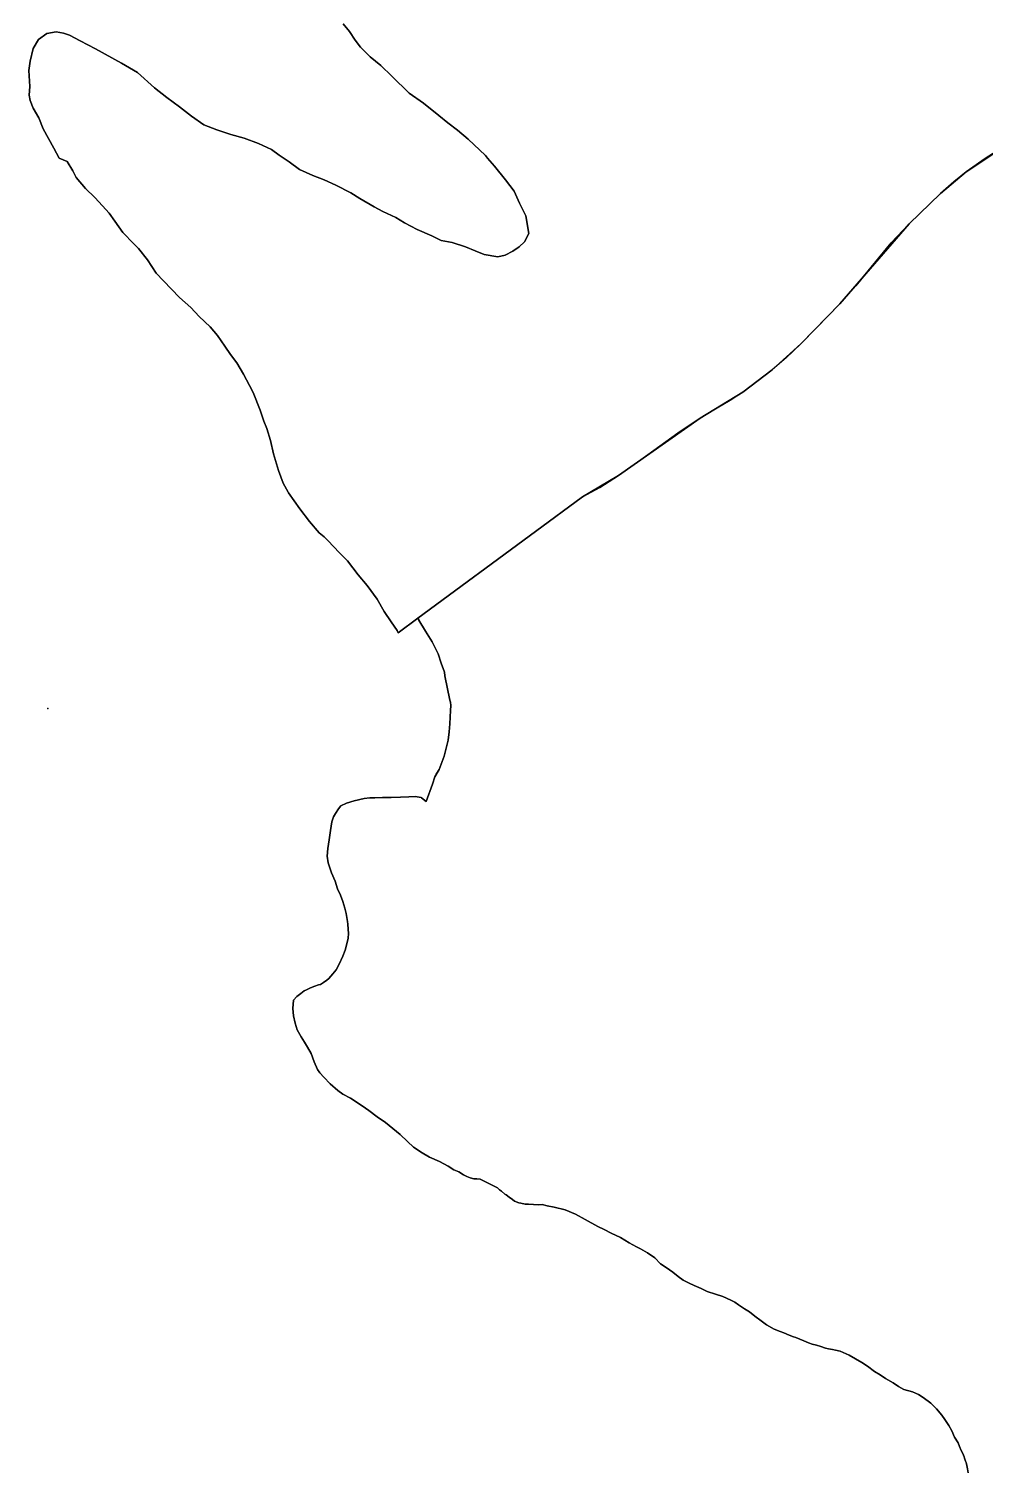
# Model space of a CAD drawing. Header units: inches. Extents: x 11258954 to 11313122, y 3645444 to 3695200.
# Drawn here: x 11281566 to 11284844, y 3673380 to 3678319 of the extents above; entities that cross this region are included whole.
import ezdxf

# ---------------------------------------------------------------- set-up
doc = ezdxf.new("R2010")
doc.units = ezdxf.units.IN
doc.header["$MEASUREMENT"] = 0
for name, color, linetype in [('PollingPlace', 42, 'Continuous'), ('VotingPrecinct', 233, 'Continuous'), ('Ward', 133, 'Continuous')]:
    doc.layers.add(name, color=color, linetype=linetype)

msp = doc.modelspace()

# ---------------------------------------------------------------- linework, layer by layer
at = {"layer": 'PollingPlace'}
msp.add_point((11281630.977, 3675989.7015), dxfattribs=at)
at = {"layer": 'VotingPrecinct'}
for points in [[(11284931.217, 3677929.92, 0), (11284843.1544, 3677874.0689, 0), (11284778.811, 3677828.68, 0), (11284735.6748, 3677794.3222, 0), (11284690.4636, 3677754.898, 0), (11284582.635, 3677650.826, 0), (11284521.9029, 3677585.0828, 0), (11284399.966, 3677438.5778, 0), (11284344.856, 3677376.781, 0), (11284265.821, 3677293.6438, 0), (11284211.9047, 3677239.2692, 0), (11284161.1726, 3677191.5164, 0), (11284113.222, 3677150.288, 0), (11284060.9417, 3677109.0155, 0), (11284012.555, 3677073.8115, 0), (11283969, 3677045.6554, 0), (11283867.079, 3676985.046, 0), (11283789.932, 3676933.5734, 0), (11283645.8644, 3676829.1074, 0), (11283586.2567, 3676787.6905, 0), (11283522.6586, 3676747.5097, 0), (11283463.4415, 3676715.123, 0), (11283302.873, 3676596.6495, 0), (11282899.506, 3676299.0305, 0), (11282831.894, 3676249.1435, 0), (11282828.6065, 3676257.268, 0), (11282808.092, 3676286.982, 0), (11282783.1195, 3676322.4195, 0), (11282759.424, 3676364.228, 0), (11282725.348, 3676411.4055, 0), (11282694.5625, 3676448.3535, 0), (11282657.4615, 3676495.5205, 0), (11282634.2085, 3676519.937, 0), (11282630.8375, 3676523.4765, 0), (11282591.0405, 3676565.069, 0), (11282578.148, 3676578.543, 0), (11282560.8345, 3676591.372, 0), (11282527.429, 3676630.4865, 0), (11282494.7775, 3676674.0995, 0), (11282456.294, 3676728.2615, 0), (11282454.1255, 3676731.3135, 0), (11282437.7325, 3676762.0455, 0), (11282421.967, 3676805.155, 0), (11282404.533, 3676862.9675, 0), (11282393.6555, 3676908.6275, 0), (11282381.172, 3676949.357, 0), (11282371.305, 3676973.8425, 0), (11282358.6175, 3677011.819, 0), (11282334.179, 3677072.5145, 0), (11282321.7545, 3677096.472, 0), (11282301.0835, 3677135.742, 0), (11282278.705, 3677173.9995, 0), (11282257.405, 3677203.365, 0), (11282236.9675, 3677231.492, 0), (11282211.998, 3677267.791, 0), (11282187.546, 3677297.2745, 0), (11282150.0055, 3677333.0935, 0), (11282120.5755, 3677363.4195, 0), (11282082.4875, 3677398.5555, 0), (11282054.5325, 3677427.024, 0), (11282027.148, 3677454.672, 0), (11282001.9775, 3677481.0585, 0), (11281972.181, 3677526.6065, 0), (11281941.788, 3677566.2475, 0), (11281925.899, 3677581.968, 0), (11281888.2705, 3677620.7825, 0), (11281860.0615, 3677659.3785, 0), (11281841.53, 3677686.619, 0), (11281818.761, 3677711.841, 0), (11281791.9845, 3677740.313, 0), (11281760.4215, 3677771.967, 0), (11281728.19, 3677808.77, 0), (11281716.876, 3677831.9675, 0), (11281696.766, 3677864.076, 0), (11281670.2475, 3677875.5205, 0), (11281651.013, 3677910.1635, 0), (11281633.2645, 3677942.8055, 0), (11281615.308, 3677975.992, 0), (11281599.5995, 3678013.297, 0), (11281580.817, 3678047.0245, 0), (11281569.934, 3678073.046, 0), (11281567.228, 3678091.86, 0), (11281568.6525, 3678120.6505, 0), (11281565.6925, 3678175.4755, 0), (11281570.0405, 3678207.4225, 0), (11281580.212, 3678250.839, 0), (11281599.1535, 3678282.5555, 0), (11281627.2345, 3678302.2805, 0), (11281659.4575, 3678307.962, 0), (11281684.2735, 3678303.91, 0), (11281705.2255, 3678296.981, 0), (11281742.165, 3678277.9585, 0), (11281793.8345, 3678249.69, 0), (11281882.8935, 3678201.147, 0), (11281937.838, 3678168.933, 0), (11281996.1205, 3678116.0055, 0), (11282038.9115, 3678082.8675, 0), (11282082.32, 3678051.261, 0), (11282123.369, 3678019.3285, 0), (11282165.6855, 3677989.9085, 0), (11282209.9935, 3677973.0105, 0), (11282258.567, 3677957.017, 0), (11282303.967, 3677944.456, 0), (11282352.665, 3677926.0545, 0), (11282396.9205, 3677904.9785, 0), (11282423.9935, 3677885.9615, 0), (11282457.8095, 3677862.5195, 0), (11282493.997, 3677837.025, 0), (11282538.7975, 3677816.4205, 0), (11282577.4375, 3677801.5725, 0), (11282618.483, 3677783.422, 0), (11282669.0375, 3677756.159, 0), (11282700.3545, 3677737.172, 0), (11282749.472, 3677709.0925, 0), (11282779.506, 3677692.767, 0), (11282823.0675, 3677672.233, 0), (11282853.7795, 3677653.778, 0), (11282896.6205, 3677631.385, 0), (11282947.02, 3677609.265, 0), (11282979.1035, 3677593.7505, 0), (11283016.3705, 3677586.647, 0), (11283062.097, 3677571.601, 0), (11283095.1345, 3677558.4105, 0), (11283126.1285, 3677545.6135, 0), (11283172.6605, 3677537.57, 0), (11283198.7925, 3677543.608, 0), (11283224.8055, 3677557.0455, 0), (11283245.8195, 3677571.1965, 0), (11283265.0755, 3677589.31, 0), (11283279.5335, 3677617.384, 0), (11283269.3065, 3677678.3, 0), (11283246.9265, 3677720.9325, 0), (11283229.24, 3677762.2245, 0), (11283199.668, 3677801.1, 0), (11283161.8465, 3677847.8935, 0), (11283138.1385, 3677875.8515, 0), (11283130.7575, 3677884.5555, 0), (11283071.743, 3677940.9585, 0), (11283034.6965, 3677971.5015, 0), (11283001.8075, 3677996.9325, 0), (11282971.019, 3678021.634, 0), (11282918.4895, 3678063.9075, 0), (11282869.187, 3678098.279, 0), (11282810.4815, 3678156.025, 0), (11282772.64, 3678192.684, 0), (11282735.802, 3678223.2175, 0), (11282703.0645, 3678255.8375, 0), (11282683.741, 3678280.209, 0), (11282664.313, 3678309.3265, 0), (11282643.052, 3678335.2295, 0)], [(11282643.052, 3678335.2295, 0), (11282664.313, 3678309.3265, 0), (11282683.741, 3678280.209, 0), (11282703.0645, 3678255.8375, 0), (11282735.802, 3678223.2175, 0), (11282772.64, 3678192.684, 0), (11282810.4815, 3678156.025, 0), (11282869.187, 3678098.279, 0), (11282918.4895, 3678063.9075, 0), (11282971.019, 3678021.634, 0), (11283001.8075, 3677996.9325, 0), (11283034.6965, 3677971.5015, 0), (11283071.743, 3677940.9585, 0), (11283130.7575, 3677884.5555, 0), (11283138.1385, 3677875.8515, 0), (11283161.8465, 3677847.8935, 0), (11283199.668, 3677801.1, 0), (11283229.24, 3677762.2245, 0), (11283246.9265, 3677720.9325, 0), (11283269.3065, 3677678.3, 0), (11283279.5335, 3677617.384, 0), (11283265.0755, 3677589.31, 0), (11283245.8195, 3677571.1965, 0), (11283224.8055, 3677557.0455, 0), (11283198.7925, 3677543.608, 0), (11283172.6605, 3677537.57, 0), (11283126.1285, 3677545.6135, 0), (11283095.1345, 3677558.4105, 0), (11283062.097, 3677571.601, 0), (11283016.3705, 3677586.647, 0), (11282979.1035, 3677593.7505, 0), (11282947.02, 3677609.265, 0), (11282896.6205, 3677631.385, 0), (11282853.7795, 3677653.778, 0), (11282823.0675, 3677672.233, 0), (11282779.506, 3677692.767, 0), (11282749.472, 3677709.0925, 0), (11282700.3545, 3677737.172, 0), (11282669.0375, 3677756.159, 0), (11282618.483, 3677783.422, 0), (11282577.4375, 3677801.5725, 0), (11282538.7975, 3677816.4205, 0), (11282493.997, 3677837.025, 0), (11282457.8095, 3677862.5195, 0), (11282423.9935, 3677885.9615, 0), (11282396.9205, 3677904.9785, 0), (11282352.665, 3677926.0545, 0), (11282303.967, 3677944.456, 0), (11282258.567, 3677957.017, 0), (11282209.9935, 3677973.0105, 0), (11282165.6855, 3677989.9085, 0), (11282123.369, 3678019.3285, 0), (11282082.32, 3678051.261, 0), (11282038.9115, 3678082.8675, 0), (11281996.1205, 3678116.0055, 0), (11281937.838, 3678168.933, 0), (11281882.8935, 3678201.147, 0), (11281793.8345, 3678249.69, 0), (11281742.165, 3678277.9585, 0), (11281705.2255, 3678296.981, 0), (11281684.2735, 3678303.91, 0), (11281659.4575, 3678307.962, 0), (11281627.2345, 3678302.2805, 0), (11281599.1535, 3678282.5555, 0), (11281580.212, 3678250.839, 0), (11281570.0405, 3678207.4225, 0), (11281565.6925, 3678175.4755, 0), (11281568.6525, 3678120.6505, 0), (11281567.228, 3678091.86, 0), (11281569.934, 3678073.046, 0), (11281580.817, 3678047.0245, 0), (11281599.5995, 3678013.297, 0), (11281615.308, 3677975.992, 0), (11281633.2645, 3677942.8055, 0), (11281651.013, 3677910.1635, 0), (11281670.2475, 3677875.5205, 0), (11281696.766, 3677864.076, 0), (11281716.876, 3677831.9675, 0), (11281728.19, 3677808.77, 0), (11281760.4215, 3677771.967, 0), (11281791.9845, 3677740.313, 0), (11281818.761, 3677711.841, 0), (11281841.53, 3677686.619, 0), (11281860.0615, 3677659.3785, 0), (11281888.2705, 3677620.7825, 0), (11281925.899, 3677581.968, 0), (11281941.788, 3677566.2475, 0), (11281972.181, 3677526.6065, 0), (11282001.9775, 3677481.0585, 0), (11282027.148, 3677454.672, 0), (11282054.5325, 3677427.024, 0), (11282082.4875, 3677398.5555, 0), (11282120.5755, 3677363.4195, 0), (11282150.0055, 3677333.0935, 0), (11282187.546, 3677297.2745, 0), (11282211.998, 3677267.791, 0), (11282236.9675, 3677231.492, 0), (11282257.405, 3677203.365, 0), (11282278.705, 3677173.9995, 0), (11282301.0835, 3677135.742, 0), (11282321.7545, 3677096.472, 0), (11282334.179, 3677072.5145, 0), (11282358.6175, 3677011.819, 0), (11282371.305, 3676973.8425, 0), (11282381.172, 3676949.357, 0), (11282393.6555, 3676908.6275, 0), (11282404.533, 3676862.9675, 0), (11282421.967, 3676805.155, 0), (11282437.7325, 3676762.0455, 0), (11282454.1255, 3676731.3135, 0), (11282456.294, 3676728.2615, 0), (11282494.7775, 3676674.0995, 0), (11282527.429, 3676630.4865, 0), (11282560.8345, 3676591.372, 0), (11282578.148, 3676578.543, 0), (11282591.0405, 3676565.069, 0), (11282630.8375, 3676523.4765, 0), (11282634.2085, 3676519.937, 0), (11282657.4615, 3676495.5205, 0), (11282694.5625, 3676448.3535, 0), (11282725.348, 3676411.4055, 0), (11282759.424, 3676364.228, 0), (11282783.1195, 3676322.4195, 0), (11282808.092, 3676286.982, 0), (11282828.6065, 3676257.268, 0), (11282831.894, 3676249.1435, 0), (11282899.506, 3676299.0305, 0), (11282902, 3676294.251, 0), (11282902.9995, 3676292.2495, 0), (11282925.499, 3676255.2495, 0), (11282947.999, 3676218.2495, 0), (11282969, 3676176.7505, 0), (11282979.5005, 3676145.4995, 0), (11282989.999, 3676114.25, 0), (11282991.9995, 3676101.4995, 0), (11283009.2585, 3676018.303, 0), (11283009.261, 3676018.2895, 0), (11283010.53, 3676011.032, 0), (11283011.967, 3676000.001, 0), (11283011.999, 3675999.751, 0), (11283010.9995, 3675982.75, 0), (11283010, 3675960.125, 0), (11283009.0005, 3675937.5005, 0), (11283006, 3675909.6255, 0), (11283002.9995, 3675881.75, 0), (11282996, 3675854.2505, 0), (11282989, 3675826.7505, 0), (11282972, 3675780.999, 0), (11282957, 3675755.7495, 0), (11282948.9995, 3675730.4995, 0), (11282927.524, 3675671.6005, 0), (11282911.574, 3675683.688, 0), (11282910.1645, 3675684.756, 0), (11282890.325, 3675688.225, 0), (11282867.975, 3675687.4, 0), (11282839.9, 3675685.925, 0), (11282808.075, 3675684.95, 0), (11282778.15, 3675684.575, 0), (11282751.4025, 3675684.3725, 0), (11282734.075, 3675683.55, 0), (11282714.6755, 3675681.2455, 0), (11282680.685, 3675673.981, 0), (11282653.975, 3675665.6, 0), (11282635.35, 3675656.575, 0), (11282627.114, 3675645.757, 0), (11282616.65, 3675630.05, 0), (11282609.75, 3675618.325, 0), (11282604.1, 3675601.075, 0), (11282599.1685, 3675571.7365, 0), (11282594.75, 3675539.875, 0), (11282590.625, 3675509.75, 0), (11282588.325, 3675483.675, 0), (11282591.625, 3675461.225, 0), (11282603.425, 3675426.7, 0), (11282615.375, 3675397.95, 0), (11282623.945, 3675372.1035, 0), (11282633.4, 3675350.175, 0), (11282641.9, 3675328.225, 0), (11282648.83, 3675306.064, 0), (11282652.975, 3675287.225, 0), (11282657.75, 3675259.9, 0), (11282658.7095, 3675250.552, 0), (11282660.45, 3675233.6, 0), (11282661.15, 3675218.8, 0), (11282660.475, 3675202.425, 0), (11282656.1, 3675184.075, 0), (11282650.1, 3675161.475, 0), (11282642.35, 3675141.7, 0), (11282629.325, 3675113.35, 0), (11282618.8535, 3675094.883, 0), (11282607.125, 3675080.8, 0), (11282593.65, 3675064.725, 0), (11282586.75, 3675058.525, 0), (11282575.725, 3675051.45, 0), (11282565.444, 3675043.7415, 0), (11282559.075, 3675043.075, 0), (11282546.4, 3675038.775, 0), (11282531.5905, 3675032.604, 0), (11282517.075, 3675026.075, 0), (11282509.4, 3675022, 0), (11282497.75, 3675013.7, 0), (11282483.9, 3675002.775, 0), (11282472.55, 3674990.575, 0), (11282470.025, 3674961.7, 0), (11282472.6, 3674937.375, 0), (11282479.125, 3674911.95, 0), (11282485.267, 3674889.18, 0), (11282499.586, 3674865.026, 0), (11282510.15, 3674847.05, 0), (11282520.625, 3674829.9, 0), (11282532.9, 3674807.575, 0), (11282544.2, 3674779.725, 0), (11282554.825, 3674753.25, 0), (11282563.3925, 3674742.129, 0), (11282576.925, 3674727.025, 0), (11282599.0065, 3674703.75, 0), (11282624.325, 3674680.925, 0), (11282641.8, 3674668.4, 0), (11282668.025, 3674654.225, 0), (11282708.6, 3674628.875, 0), (11282730.575, 3674612.325, 0), (11282759.925, 3674590.95, 0), (11282788.025, 3674571.375, 0), (11282813.8715, 3674551.0415, 0), (11282838.075, 3674529.925, 0), (11282863.585, 3674506.6225, 0), (11282884.475, 3674487.225, 0), (11282913.75, 3674467.575, 0), (11282939.35, 3674452.175, 0), (11282972.8, 3674437.575, 0), (11283002.425, 3674422.025, 0), (11283022.68, 3674409.288, 0), (11283039.325, 3674402.85, 0), (11283055.725, 3674392.375, 0), (11283067.375, 3674386.55, 0), (11283078.45, 3674381.675, 0), (11283091.125, 3674378.875, 0), (11283101.6, 3674377.85, 0), (11283113.225, 3674376.88, 0), (11283171.55, 3674347.14, 0), (11283179.225, 3674340.25, 0), (11283185.432, 3674335.883, 0), (11283197.325, 3674326.25, 0), (11283201.95, 3674323.025, 0), (11283212.1, 3674315.75, 0), (11283224, 3674307.875, 0), (11283230.1135, 3674301.353, 0), (11283245.45, 3674296.55, 0), (11283251.75, 3674294.45, 0), (11283266.85, 3674291.875, 0), (11283278.675, 3674291.275, 0), (11283295.1, 3674290.7, 0), (11283313.472, 3674289.6475, 0), (11283325.407, 3674290.128, 0), (11283342.5995, 3674285.4555, 0), (11283366.25, 3674281.475, 0), (11283404.25, 3674271.7, 0), (11283439.75, 3674257.25, 0), (11283472.125, 3674238.5, 0), (11283515.6375, 3674214.618, 0), (11283538, 3674204.425, 0), (11283561.825, 3674192.075, 0), (11283593.125, 3674177.075, 0), (11283623.45, 3674159.175, 0), (11283648.475, 3674144.85, 0), (11283662.775, 3674138.075, 0), (11283686.275, 3674125.2, 0), (11283711.75, 3674107.375, 0), (11283731, 3674087.425, 0), (11283749.9, 3674074.2, 0), (11283772.919, 3674058.409, 0), (11283791.055, 3674043.9705, 0), (11283808.75, 3674031.275, 0), (11283828.7, 3674020.525, 0), (11283846.675, 3674012.95, 0), (11283869.958, 3674002.644, 0), (11283890.35, 3673992.55, 0), (11283919.8, 3673982.95, 0), (11283943.904, 3673974.706, 0), (11283957.525, 3673968.95, 0), (11283973.55, 3673961.375, 0), (11283985.45, 3673955.25, 0), (11283998.15, 3673946.6, 0), (11284007.975, 3673939.65, 0), (11284018.935, 3673933.498, 0), (11284035.575, 3673922.3, 0), (11284054.475, 3673907.725, 0), (11284075.475, 3673892.2, 0), (11284094.55, 3673878.075, 0), (11284120.4765, 3673862.7735, 0), (11284140.453, 3673854.784, 0), (11284153.425, 3673850.675, 0), (11284172.2, 3673842.45, 0), (11284186.75, 3673837.475, 0), (11284194.85, 3673834.4, 0), (11284208.425, 3673829.5, 0), (11284221.85, 3673822.875, 0), (11284237.8, 3673817, 0), (11284250.531, 3673812.3805, 0), (11284265.075, 3673808.4035, 0), (11284280.075, 3673803.55, 0), (11284295.85, 3673798.725, 0), (11284306.925, 3673796.075, 0), (11284320.15, 3673793.175, 0), (11284330.975, 3673791.225, 0), (11284346.925, 3673787.55, 0), (11284377.025, 3673773.875, 0), (11284399.5, 3673761.95, 0), (11284421.275, 3673748.675, 0), (11284440.625, 3673736.7, 0), (11284464.1, 3673718.1, 0), (11284483.225, 3673706.375, 0), (11284501.95, 3673693.85, 0), (11284528.4, 3673679.1, 0), (11284546.8, 3673666.4, 0), (11284564.6, 3673656.025, 0), (11284594.825, 3673648.45, 0), (11284615.325, 3673639.575, 0), (11284630.825, 3673628.725, 0), (11284657.025, 3673609.35, 0), (11284676.925, 3673590.625, 0), (11284694.6, 3673568.275, 0), (11284705.05, 3673554.275, 0), (11284718.75, 3673533.325, 0), (11284729.825, 3673514.75, 0), (11284738.825, 3673493.175, 0), (11284750.575, 3673473.325, 0), (11284755.7, 3673461.575, 0), (11284761.175, 3673447.5, 0), (11284766.825, 3673437.125, 0), (11284771.125, 3673426.375, 0), (11284773, 3673421.225, 0), (11284776.25, 3673411.3, 0), (11284778.875, 3673406.1, 0), (11284780.725, 3673396.35, 0), (11284782.7, 3673384.625, 0), (11284784.9, 3673371.1, 0)], [(11284784.9, 3673371.1, 0), (11284782.7, 3673384.625, 0), (11284780.725, 3673396.35, 0), (11284778.875, 3673406.1, 0), (11284776.25, 3673411.3, 0), (11284773, 3673421.225, 0), (11284771.125, 3673426.375, 0), (11284766.825, 3673437.125, 0), (11284761.175, 3673447.5, 0), (11284755.7, 3673461.575, 0), (11284750.575, 3673473.325, 0), (11284738.825, 3673493.175, 0), (11284729.825, 3673514.75, 0), (11284718.75, 3673533.325, 0), (11284705.05, 3673554.275, 0), (11284694.6, 3673568.275, 0), (11284676.925, 3673590.625, 0), (11284657.025, 3673609.35, 0), (11284630.825, 3673628.725, 0), (11284615.325, 3673639.575, 0), (11284594.825, 3673648.45, 0), (11284564.6, 3673656.025, 0), (11284546.8, 3673666.4, 0), (11284528.4, 3673679.1, 0), (11284501.95, 3673693.85, 0), (11284483.225, 3673706.375, 0), (11284464.1, 3673718.1, 0), (11284440.625, 3673736.7, 0), (11284421.275, 3673748.675, 0), (11284399.5, 3673761.95, 0), (11284377.025, 3673773.875, 0), (11284346.925, 3673787.55, 0), (11284330.975, 3673791.225, 0), (11284320.15, 3673793.175, 0), (11284306.925, 3673796.075, 0), (11284295.85, 3673798.725, 0), (11284280.075, 3673803.55, 0), (11284265.075, 3673808.4035, 0), (11284250.531, 3673812.3805, 0), (11284237.8, 3673817, 0), (11284221.85, 3673822.875, 0), (11284208.425, 3673829.5, 0), (11284194.85, 3673834.4, 0), (11284186.75, 3673837.475, 0), (11284172.2, 3673842.45, 0), (11284153.425, 3673850.675, 0), (11284140.453, 3673854.784, 0), (11284120.4765, 3673862.7735, 0), (11284094.55, 3673878.075, 0), (11284075.475, 3673892.2, 0), (11284054.475, 3673907.725, 0), (11284035.575, 3673922.3, 0), (11284018.935, 3673933.498, 0), (11284007.975, 3673939.65, 0), (11283998.15, 3673946.6, 0), (11283985.45, 3673955.25, 0), (11283973.55, 3673961.375, 0), (11283957.525, 3673968.95, 0), (11283943.904, 3673974.706, 0), (11283919.8, 3673982.95, 0), (11283890.35, 3673992.55, 0), (11283869.958, 3674002.644, 0), (11283846.675, 3674012.95, 0), (11283828.7, 3674020.525, 0), (11283808.75, 3674031.275, 0), (11283791.055, 3674043.9705, 0), (11283772.919, 3674058.409, 0), (11283749.9, 3674074.2, 0), (11283731, 3674087.425, 0), (11283711.75, 3674107.375, 0), (11283686.275, 3674125.2, 0), (11283662.775, 3674138.075, 0), (11283648.475, 3674144.85, 0), (11283623.45, 3674159.175, 0), (11283593.125, 3674177.075, 0), (11283561.825, 3674192.075, 0), (11283538, 3674204.425, 0), (11283515.6375, 3674214.618, 0), (11283472.125, 3674238.5, 0), (11283439.75, 3674257.25, 0), (11283404.25, 3674271.7, 0), (11283366.25, 3674281.475, 0), (11283342.5995, 3674285.4555, 0), (11283325.407, 3674290.128, 0), (11283313.472, 3674289.6475, 0), (11283295.1, 3674290.7, 0), (11283278.675, 3674291.275, 0), (11283266.85, 3674291.875, 0), (11283251.75, 3674294.45, 0), (11283245.45, 3674296.55, 0), (11283230.1135, 3674301.353, 0), (11283224, 3674307.875, 0), (11283212.1, 3674315.75, 0), (11283201.95, 3674323.025, 0), (11283197.325, 3674326.25, 0), (11283185.432, 3674335.883, 0), (11283179.225, 3674340.25, 0), (11283171.55, 3674347.14, 0), (11283113.225, 3674376.88, 0), (11283101.6, 3674377.85, 0), (11283091.125, 3674378.875, 0), (11283078.45, 3674381.675, 0), (11283067.375, 3674386.55, 0), (11283055.725, 3674392.375, 0), (11283039.325, 3674402.85, 0), (11283022.68, 3674409.288, 0), (11283002.425, 3674422.025, 0), (11282972.8, 3674437.575, 0), (11282939.35, 3674452.175, 0), (11282913.75, 3674467.575, 0), (11282884.475, 3674487.225, 0), (11282863.585, 3674506.6225, 0), (11282838.075, 3674529.925, 0), (11282813.8715, 3674551.0415, 0), (11282788.025, 3674571.375, 0), (11282759.925, 3674590.95, 0), (11282730.575, 3674612.325, 0), (11282708.6, 3674628.875, 0), (11282668.025, 3674654.225, 0), (11282641.8, 3674668.4, 0), (11282624.325, 3674680.925, 0), (11282599.0065, 3674703.75, 0), (11282576.925, 3674727.025, 0), (11282563.3925, 3674742.129, 0), (11282554.825, 3674753.25, 0), (11282544.2, 3674779.725, 0), (11282532.9, 3674807.575, 0), (11282520.625, 3674829.9, 0), (11282510.15, 3674847.05, 0), (11282499.586, 3674865.026, 0), (11282485.267, 3674889.18, 0), (11282479.125, 3674911.95, 0), (11282472.6, 3674937.375, 0), (11282470.025, 3674961.7, 0), (11282472.55, 3674990.575, 0), (11282483.9, 3675002.775, 0), (11282497.75, 3675013.7, 0), (11282509.4, 3675022, 0), (11282517.075, 3675026.075, 0), (11282531.5905, 3675032.604, 0), (11282546.4, 3675038.775, 0), (11282559.075, 3675043.075, 0), (11282565.444, 3675043.7415, 0), (11282575.725, 3675051.45, 0), (11282586.75, 3675058.525, 0), (11282593.65, 3675064.725, 0), (11282607.125, 3675080.8, 0), (11282618.8535, 3675094.883, 0), (11282629.325, 3675113.35, 0), (11282642.35, 3675141.7, 0), (11282650.1, 3675161.475, 0), (11282656.1, 3675184.075, 0), (11282660.475, 3675202.425, 0), (11282661.15, 3675218.8, 0), (11282660.45, 3675233.6, 0), (11282658.7095, 3675250.552, 0), (11282657.75, 3675259.9, 0), (11282652.975, 3675287.225, 0), (11282648.83, 3675306.064, 0), (11282641.9, 3675328.225, 0), (11282633.4, 3675350.175, 0), (11282623.945, 3675372.1035, 0), (11282615.375, 3675397.95, 0), (11282603.425, 3675426.7, 0), (11282591.625, 3675461.225, 0), (11282588.325, 3675483.675, 0), (11282590.625, 3675509.75, 0), (11282594.75, 3675539.875, 0), (11282599.1685, 3675571.7365, 0), (11282604.1, 3675601.075, 0), (11282609.75, 3675618.325, 0), (11282616.65, 3675630.05, 0), (11282627.114, 3675645.757, 0), (11282635.35, 3675656.575, 0), (11282653.975, 3675665.6, 0), (11282680.685, 3675673.981, 0), (11282714.6755, 3675681.2455, 0), (11282734.075, 3675683.55, 0), (11282751.4025, 3675684.3725, 0), (11282778.15, 3675684.575, 0), (11282808.075, 3675684.95, 0), (11282839.9, 3675685.925, 0), (11282867.975, 3675687.4, 0), (11282890.325, 3675688.225, 0), (11282910.1645, 3675684.756, 0), (11282911.574, 3675683.688, 0), (11282927.524, 3675671.6005, 0), (11282948.9995, 3675730.4995, 0), (11282957, 3675755.7495, 0), (11282972, 3675780.999, 0), (11282989, 3675826.7505, 0), (11282996, 3675854.2505, 0), (11283002.9995, 3675881.75, 0), (11283006, 3675909.6255, 0), (11283009.0005, 3675937.5005, 0), (11283010, 3675960.125, 0), (11283010.9995, 3675982.75, 0), (11283011.999, 3675999.751, 0), (11283011.967, 3676000.001, 0), (11283010.53, 3676011.032, 0), (11283009.261, 3676018.2895, 0), (11283009.2585, 3676018.303, 0), (11282991.9995, 3676101.4995, 0), (11282989.999, 3676114.25, 0), (11282979.5005, 3676145.4995, 0), (11282969, 3676176.7505, 0), (11282947.999, 3676218.2495, 0), (11282925.499, 3676255.2495, 0), (11282902.9995, 3676292.2495, 0), (11282902, 3676294.251, 0), (11282899.506, 3676299.0305, 0), (11283302.873, 3676596.6495, 0), (11283463.4415, 3676715.123, 0), (11283522.6586, 3676747.5097, 0), (11283586.2567, 3676787.6905, 0), (11283789.932, 3676933.5734, 0), (11283867.079, 3676985.046, 0), (11284012.555, 3677073.8115, 0), (11284113.222, 3677150.288, 0), (11284211.9047, 3677239.2692, 0), (11284344.856, 3677376.781, 0), (11284399.966, 3677438.5778, 0), (11284521.9029, 3677585.0828, 0), (11284582.635, 3677650.826, 0), (11284690.4636, 3677754.898, 0), (11284778.811, 3677828.68, 0), (11284843.1544, 3677874.0689, 0), (11284931.217, 3677929.92, 0)]]:
    msp.add_polyline3d(points, dxfattribs=at)
at = {"layer": 'Ward'}
for points in [[(11284931.217, 3677929.92, 0), (11284778.811, 3677828.68, 0), (11284690.4636, 3677754.898, 0), (11284582.635, 3677650.826, 0), (11284344.856, 3677376.781, 0), (11284211.9047, 3677239.2692, 0), (11284113.222, 3677150.288, 0), (11284012.555, 3677073.8115, 0), (11283867.079, 3676985.046, 0), (11283586.2567, 3676787.6905, 0), (11283463.4415, 3676715.123, 0), (11283302.873, 3676596.6495, 0), (11282899.506, 3676299.0305, 0), (11282831.894, 3676249.1435, 0), (11282828.6065, 3676257.268, 0), (11282808.092, 3676286.982, 0), (11282783.1195, 3676322.4195, 0), (11282759.424, 3676364.228, 0), (11282725.348, 3676411.4055, 0), (11282694.5625, 3676448.3535, 0), (11282657.4615, 3676495.5205, 0), (11282634.2085, 3676519.937, 0), (11282630.8375, 3676523.4765, 0), (11282591.0405, 3676565.069, 0), (11282578.148, 3676578.543, 0), (11282560.8345, 3676591.372, 0), (11282527.429, 3676630.4865, 0), (11282494.7775, 3676674.0995, 0), (11282456.294, 3676728.2615, 0), (11282454.1255, 3676731.3135, 0), (11282437.7325, 3676762.0455, 0), (11282421.967, 3676805.155, 0), (11282404.533, 3676862.9675, 0), (11282393.6555, 3676908.6275, 0), (11282381.172, 3676949.357, 0), (11282371.305, 3676973.8425, 0), (11282358.6175, 3677011.819, 0), (11282334.179, 3677072.5145, 0), (11282321.7545, 3677096.472, 0), (11282301.0835, 3677135.742, 0), (11282278.705, 3677173.9995, 0), (11282257.405, 3677203.365, 0), (11282236.9675, 3677231.492, 0), (11282211.998, 3677267.791, 0), (11282187.546, 3677297.2745, 0), (11282150.0055, 3677333.0935, 0), (11282120.5755, 3677363.4195, 0), (11282082.4875, 3677398.5555, 0), (11282054.5325, 3677427.024, 0), (11282027.148, 3677454.672, 0), (11282001.9775, 3677481.0585, 0), (11281972.181, 3677526.6065, 0), (11281941.788, 3677566.2475, 0), (11281925.899, 3677581.968, 0), (11281888.2705, 3677620.7825, 0), (11281860.0615, 3677659.3785, 0), (11281841.53, 3677686.619, 0), (11281818.761, 3677711.841, 0), (11281791.9845, 3677740.313, 0), (11281760.4215, 3677771.967, 0), (11281728.19, 3677808.77, 0), (11281716.876, 3677831.9675, 0), (11281696.766, 3677864.076, 0), (11281670.2475, 3677875.5205, 0), (11281651.013, 3677910.1635, 0), (11281633.2645, 3677942.8055, 0), (11281615.308, 3677975.992, 0), (11281599.5995, 3678013.297, 0), (11281580.817, 3678047.0245, 0), (11281569.934, 3678073.046, 0), (11281567.228, 3678091.86, 0), (11281568.6525, 3678120.6505, 0), (11281565.6925, 3678175.4755, 0), (11281570.0405, 3678207.4225, 0), (11281580.212, 3678250.839, 0), (11281599.1535, 3678282.5555, 0), (11281627.2345, 3678302.2805, 0), (11281659.4575, 3678307.962, 0), (11281684.2735, 3678303.91, 0), (11281705.2255, 3678296.981, 0), (11281742.165, 3678277.9585, 0), (11281793.8345, 3678249.69, 0), (11281882.8935, 3678201.147, 0), (11281937.838, 3678168.933, 0), (11281996.1205, 3678116.0055, 0), (11282038.9115, 3678082.8675, 0), (11282082.32, 3678051.261, 0), (11282123.369, 3678019.3285, 0), (11282165.6855, 3677989.9085, 0), (11282209.9935, 3677973.0105, 0), (11282258.567, 3677957.017, 0), (11282303.967, 3677944.456, 0), (11282352.665, 3677926.0545, 0), (11282396.9205, 3677904.9785, 0), (11282423.9935, 3677885.9615, 0), (11282457.8095, 3677862.5195, 0), (11282493.997, 3677837.025, 0), (11282538.7975, 3677816.4205, 0), (11282577.4375, 3677801.5725, 0), (11282618.483, 3677783.422, 0), (11282669.0375, 3677756.159, 0), (11282700.3545, 3677737.172, 0), (11282749.472, 3677709.0925, 0), (11282779.506, 3677692.767, 0), (11282823.0675, 3677672.233, 0), (11282853.7795, 3677653.778, 0), (11282896.6205, 3677631.385, 0), (11282947.02, 3677609.265, 0), (11282979.1035, 3677593.7505, 0), (11283016.3705, 3677586.647, 0), (11283062.097, 3677571.601, 0), (11283095.1345, 3677558.4105, 0), (11283126.1285, 3677545.6135, 0), (11283172.6605, 3677537.57, 0), (11283198.7925, 3677543.608, 0), (11283224.8055, 3677557.0455, 0), (11283245.8195, 3677571.1965, 0), (11283265.0755, 3677589.31, 0), (11283279.5335, 3677617.384, 0), (11283269.3065, 3677678.3, 0), (11283246.9265, 3677720.9325, 0), (11283229.24, 3677762.2245, 0), (11283199.668, 3677801.1, 0), (11283161.8465, 3677847.8935, 0), (11283138.1385, 3677875.8515, 0), (11283130.7575, 3677884.5555, 0), (11283071.743, 3677940.9585, 0), (11283034.6965, 3677971.5015, 0), (11283001.8075, 3677996.9325, 0), (11282971.019, 3678021.634, 0), (11282918.4895, 3678063.9075, 0), (11282869.187, 3678098.279, 0), (11282810.4815, 3678156.025, 0), (11282772.64, 3678192.684, 0), (11282735.802, 3678223.2175, 0), (11282703.0645, 3678255.8375, 0), (11282683.741, 3678280.209, 0), (11282664.313, 3678309.3265, 0), (11282643.052, 3678335.2295, 0)], [(11282643.052, 3678335.2295, 0), (11282664.313, 3678309.3265, 0), (11282683.741, 3678280.209, 0), (11282703.0645, 3678255.8375, 0), (11282735.802, 3678223.2175, 0), (11282772.64, 3678192.684, 0), (11282810.4815, 3678156.025, 0), (11282869.187, 3678098.279, 0), (11282918.4895, 3678063.9075, 0), (11282971.019, 3678021.634, 0), (11283001.8075, 3677996.9325, 0), (11283034.6965, 3677971.5015, 0), (11283071.743, 3677940.9585, 0), (11283130.7575, 3677884.5555, 0), (11283138.1385, 3677875.8515, 0), (11283161.8465, 3677847.8935, 0), (11283199.668, 3677801.1, 0), (11283229.24, 3677762.2245, 0), (11283246.9265, 3677720.9325, 0), (11283269.3065, 3677678.3, 0), (11283279.5335, 3677617.384, 0), (11283265.0755, 3677589.31, 0), (11283245.8195, 3677571.1965, 0), (11283224.8055, 3677557.0455, 0), (11283198.7925, 3677543.608, 0), (11283172.6605, 3677537.57, 0), (11283126.1285, 3677545.6135, 0), (11283095.1345, 3677558.4105, 0), (11283062.097, 3677571.601, 0), (11283016.3705, 3677586.647, 0), (11282979.1035, 3677593.7505, 0), (11282947.02, 3677609.265, 0), (11282896.6205, 3677631.385, 0), (11282853.7795, 3677653.778, 0), (11282823.0675, 3677672.233, 0), (11282779.506, 3677692.767, 0), (11282749.472, 3677709.0925, 0), (11282700.3545, 3677737.172, 0), (11282669.0375, 3677756.159, 0), (11282618.483, 3677783.422, 0), (11282577.4375, 3677801.5725, 0), (11282538.7975, 3677816.4205, 0), (11282493.997, 3677837.025, 0), (11282457.8095, 3677862.5195, 0), (11282423.9935, 3677885.9615, 0), (11282396.9205, 3677904.9785, 0), (11282352.665, 3677926.0545, 0), (11282303.967, 3677944.456, 0), (11282258.567, 3677957.017, 0), (11282209.9935, 3677973.0105, 0), (11282165.6855, 3677989.9085, 0), (11282123.369, 3678019.3285, 0), (11282082.32, 3678051.261, 0), (11282038.9115, 3678082.8675, 0), (11281996.1205, 3678116.0055, 0), (11281937.838, 3678168.933, 0), (11281882.8935, 3678201.147, 0), (11281793.8345, 3678249.69, 0), (11281742.165, 3678277.9585, 0), (11281705.2255, 3678296.981, 0), (11281684.2735, 3678303.91, 0), (11281659.4575, 3678307.962, 0), (11281627.2345, 3678302.2805, 0), (11281599.1535, 3678282.5555, 0), (11281580.212, 3678250.839, 0), (11281570.0405, 3678207.4225, 0), (11281565.6925, 3678175.4755, 0), (11281568.6525, 3678120.6505, 0), (11281567.228, 3678091.86, 0), (11281569.934, 3678073.046, 0), (11281580.817, 3678047.0245, 0), (11281599.5995, 3678013.297, 0), (11281615.308, 3677975.992, 0), (11281633.2645, 3677942.8055, 0), (11281651.013, 3677910.1635, 0), (11281670.2475, 3677875.5205, 0), (11281696.766, 3677864.076, 0), (11281716.876, 3677831.9675, 0), (11281728.19, 3677808.77, 0), (11281760.4215, 3677771.967, 0), (11281791.9845, 3677740.313, 0), (11281818.761, 3677711.841, 0), (11281841.53, 3677686.619, 0), (11281860.0615, 3677659.3785, 0), (11281888.2705, 3677620.7825, 0), (11281925.899, 3677581.968, 0), (11281941.788, 3677566.2475, 0), (11281972.181, 3677526.6065, 0), (11282001.9775, 3677481.0585, 0), (11282027.148, 3677454.672, 0), (11282054.5325, 3677427.024, 0), (11282082.4875, 3677398.5555, 0), (11282120.5755, 3677363.4195, 0), (11282150.0055, 3677333.0935, 0), (11282187.546, 3677297.2745, 0), (11282211.998, 3677267.791, 0), (11282236.9675, 3677231.492, 0), (11282257.405, 3677203.365, 0), (11282278.705, 3677173.9995, 0), (11282301.0835, 3677135.742, 0), (11282321.7545, 3677096.472, 0), (11282334.179, 3677072.5145, 0), (11282358.6175, 3677011.819, 0), (11282371.305, 3676973.8425, 0), (11282381.172, 3676949.357, 0), (11282393.6555, 3676908.6275, 0), (11282404.533, 3676862.9675, 0), (11282421.967, 3676805.155, 0), (11282437.7325, 3676762.0455, 0), (11282454.1255, 3676731.3135, 0), (11282456.294, 3676728.2615, 0), (11282494.7775, 3676674.0995, 0), (11282527.429, 3676630.4865, 0), (11282560.8345, 3676591.372, 0), (11282578.148, 3676578.543, 0), (11282591.0405, 3676565.069, 0), (11282630.8375, 3676523.4765, 0), (11282634.2085, 3676519.937, 0), (11282657.4615, 3676495.5205, 0), (11282694.5625, 3676448.3535, 0), (11282725.348, 3676411.4055, 0), (11282759.424, 3676364.228, 0), (11282783.1195, 3676322.4195, 0), (11282808.092, 3676286.982, 0), (11282828.6065, 3676257.268, 0), (11282831.894, 3676249.1435, 0), (11282899.506, 3676299.0305, 0), (11282902, 3676294.251, 0), (11282902.9995, 3676292.2495, 0), (11282925.499, 3676255.2495, 0), (11282947.999, 3676218.2495, 0), (11282969, 3676176.7505, 0), (11282979.5005, 3676145.4995, 0), (11282989.999, 3676114.25, 0), (11282991.9995, 3676101.4995, 0), (11283009.2585, 3676018.303, 0), (11283009.261, 3676018.2895, 0), (11283010.53, 3676011.032, 0), (11283011.967, 3676000.001, 0), (11283011.999, 3675999.751, 0), (11283010.9995, 3675982.75, 0), (11283010, 3675960.125, 0), (11283009.0005, 3675937.5005, 0), (11283006, 3675909.6255, 0), (11283002.9995, 3675881.75, 0), (11282996, 3675854.2505, 0), (11282989, 3675826.7505, 0), (11282972, 3675780.999, 0), (11282962.162, 3675764.439, 0), (11282957, 3675755.7495, 0), (11282948.9995, 3675730.4995, 0), (11282927.524, 3675671.6005, 0), (11282911.574, 3675683.688, 0), (11282910.1645, 3675684.756, 0), (11282890.325, 3675688.225, 0), (11282867.975, 3675687.4, 0), (11282839.9, 3675685.925, 0), (11282808.075, 3675684.95, 0), (11282778.15, 3675684.575, 0), (11282751.4025, 3675684.3725, 0), (11282734.075, 3675683.55, 0), (11282714.6755, 3675681.2455, 0), (11282680.685, 3675673.981, 0), (11282653.975, 3675665.6, 0), (11282635.35, 3675656.575, 0), (11282627.114, 3675645.757, 0), (11282616.65, 3675630.05, 0), (11282609.75, 3675618.325, 0), (11282604.1, 3675601.075, 0), (11282599.1685, 3675571.7365, 0), (11282594.75, 3675539.875, 0), (11282590.625, 3675509.75, 0), (11282588.325, 3675483.675, 0), (11282591.625, 3675461.225, 0), (11282603.425, 3675426.7, 0), (11282615.375, 3675397.95, 0), (11282623.945, 3675372.1035, 0), (11282633.4, 3675350.175, 0), (11282641.9, 3675328.225, 0), (11282648.83, 3675306.064, 0), (11282652.975, 3675287.225, 0), (11282657.75, 3675259.9, 0), (11282658.7095, 3675250.552, 0), (11282660.45, 3675233.6, 0), (11282661.15, 3675218.8, 0), (11282660.475, 3675202.425, 0), (11282656.1, 3675184.075, 0), (11282650.1, 3675161.475, 0), (11282642.35, 3675141.7, 0), (11282629.325, 3675113.35, 0), (11282618.8535, 3675094.883, 0), (11282607.125, 3675080.8, 0), (11282593.65, 3675064.725, 0), (11282586.75, 3675058.525, 0), (11282575.725, 3675051.45, 0), (11282565.444, 3675043.7415, 0), (11282559.075, 3675043.075, 0), (11282546.4, 3675038.775, 0), (11282531.5905, 3675032.604, 0), (11282517.075, 3675026.075, 0), (11282509.4, 3675022, 0), (11282497.75, 3675013.7, 0), (11282483.9, 3675002.775, 0), (11282472.55, 3674990.575, 0), (11282470.025, 3674961.7, 0), (11282472.6, 3674937.375, 0), (11282479.125, 3674911.95, 0), (11282485.267, 3674889.18, 0), (11282499.586, 3674865.026, 0), (11282510.15, 3674847.05, 0), (11282520.625, 3674829.9, 0), (11282532.9, 3674807.575, 0), (11282544.2, 3674779.725, 0), (11282554.825, 3674753.25, 0), (11282563.3925, 3674742.129, 0), (11282576.925, 3674727.025, 0), (11282599.0065, 3674703.75, 0), (11282624.325, 3674680.925, 0), (11282641.8, 3674668.4, 0), (11282668.025, 3674654.225, 0), (11282708.6, 3674628.875, 0), (11282730.575, 3674612.325, 0), (11282759.925, 3674590.95, 0), (11282788.025, 3674571.375, 0), (11282813.8715, 3674551.0415, 0), (11282838.075, 3674529.925, 0), (11282863.585, 3674506.6225, 0), (11282884.475, 3674487.225, 0), (11282913.75, 3674467.575, 0), (11282939.35, 3674452.175, 0), (11282972.8, 3674437.575, 0), (11283002.425, 3674422.025, 0), (11283022.68, 3674409.288, 0), (11283039.325, 3674402.85, 0), (11283055.725, 3674392.375, 0), (11283067.375, 3674386.55, 0), (11283078.45, 3674381.675, 0), (11283091.125, 3674378.875, 0), (11283101.6, 3674377.85, 0), (11283113.225, 3674376.88, 0), (11283171.55, 3674347.14, 0), (11283179.225, 3674340.25, 0), (11283185.432, 3674335.883, 0), (11283197.325, 3674326.25, 0), (11283201.95, 3674323.025, 0), (11283212.1, 3674315.75, 0), (11283224, 3674307.875, 0), (11283230.1135, 3674301.353, 0), (11283245.45, 3674296.55, 0), (11283251.75, 3674294.45, 0), (11283266.85, 3674291.875, 0), (11283278.675, 3674291.275, 0), (11283295.1, 3674290.7, 0), (11283313.472, 3674289.6475, 0), (11283325.407, 3674290.128, 0), (11283342.5995, 3674285.4555, 0), (11283366.25, 3674281.475, 0), (11283404.25, 3674271.7, 0), (11283439.75, 3674257.25, 0), (11283472.125, 3674238.5, 0), (11283515.6375, 3674214.618, 0), (11283538, 3674204.425, 0), (11283561.825, 3674192.075, 0), (11283593.125, 3674177.075, 0), (11283623.45, 3674159.175, 0), (11283648.475, 3674144.85, 0), (11283662.775, 3674138.075, 0), (11283686.275, 3674125.2, 0), (11283711.75, 3674107.375, 0), (11283731, 3674087.425, 0), (11283749.9, 3674074.2, 0), (11283772.919, 3674058.409, 0), (11283791.055, 3674043.9705, 0), (11283808.75, 3674031.275, 0), (11283828.7, 3674020.525, 0), (11283846.675, 3674012.95, 0), (11283869.958, 3674002.644, 0), (11283890.35, 3673992.55, 0), (11283919.8, 3673982.95, 0), (11283943.904, 3673974.706, 0), (11283957.525, 3673968.95, 0), (11283973.55, 3673961.375, 0), (11283985.45, 3673955.25, 0), (11283998.15, 3673946.6, 0), (11284007.975, 3673939.65, 0), (11284018.935, 3673933.498, 0), (11284035.575, 3673922.3, 0), (11284054.475, 3673907.725, 0), (11284075.475, 3673892.2, 0), (11284094.55, 3673878.075, 0), (11284120.4765, 3673862.7735, 0), (11284140.453, 3673854.784, 0), (11284153.425, 3673850.675, 0), (11284172.2, 3673842.45, 0), (11284186.75, 3673837.475, 0), (11284194.85, 3673834.4, 0), (11284208.425, 3673829.5, 0), (11284221.85, 3673822.875, 0), (11284237.8, 3673817, 0), (11284250.531, 3673812.3805, 0), (11284265.075, 3673808.4035, 0), (11284280.075, 3673803.55, 0), (11284295.85, 3673798.725, 0), (11284306.925, 3673796.075, 0), (11284320.15, 3673793.175, 0), (11284330.975, 3673791.225, 0), (11284346.925, 3673787.55, 0), (11284377.025, 3673773.875, 0), (11284399.5, 3673761.95, 0), (11284421.275, 3673748.675, 0), (11284440.625, 3673736.7, 0), (11284464.1, 3673718.1, 0), (11284483.225, 3673706.375, 0), (11284501.95, 3673693.85, 0), (11284528.4, 3673679.1, 0), (11284546.8, 3673666.4, 0), (11284564.6, 3673656.025, 0), (11284594.825, 3673648.45, 0), (11284615.325, 3673639.575, 0), (11284630.825, 3673628.725, 0), (11284657.025, 3673609.35, 0), (11284676.925, 3673590.625, 0), (11284694.6, 3673568.275, 0), (11284705.05, 3673554.275, 0), (11284718.75, 3673533.325, 0), (11284729.825, 3673514.75, 0), (11284738.825, 3673493.175, 0), (11284750.575, 3673473.325, 0), (11284755.7, 3673461.575, 0), (11284761.175, 3673447.5, 0), (11284766.825, 3673437.125, 0), (11284771.125, 3673426.375, 0), (11284773, 3673421.225, 0), (11284776.25, 3673411.3, 0), (11284778.875, 3673406.1, 0), (11284780.725, 3673396.35, 0), (11284782.7, 3673384.625, 0), (11284784.9, 3673371.1, 0)], [(11284784.9, 3673371.1, 0), (11284782.7, 3673384.625, 0), (11284780.725, 3673396.35, 0), (11284778.875, 3673406.1, 0), (11284776.25, 3673411.3, 0), (11284773, 3673421.225, 0), (11284771.125, 3673426.375, 0), (11284766.825, 3673437.125, 0), (11284761.175, 3673447.5, 0), (11284755.7, 3673461.575, 0), (11284750.575, 3673473.325, 0), (11284738.825, 3673493.175, 0), (11284729.825, 3673514.75, 0), (11284718.75, 3673533.325, 0), (11284705.05, 3673554.275, 0), (11284694.6, 3673568.275, 0), (11284676.925, 3673590.625, 0), (11284657.025, 3673609.35, 0), (11284630.825, 3673628.725, 0), (11284615.325, 3673639.575, 0), (11284594.825, 3673648.45, 0), (11284564.6, 3673656.025, 0), (11284546.8, 3673666.4, 0), (11284528.4, 3673679.1, 0), (11284501.95, 3673693.85, 0), (11284483.225, 3673706.375, 0), (11284464.1, 3673718.1, 0), (11284440.625, 3673736.7, 0), (11284421.275, 3673748.675, 0), (11284399.5, 3673761.95, 0), (11284377.025, 3673773.875, 0), (11284346.925, 3673787.55, 0), (11284330.975, 3673791.225, 0), (11284320.15, 3673793.175, 0), (11284306.925, 3673796.075, 0), (11284295.85, 3673798.725, 0), (11284280.075, 3673803.55, 0), (11284265.075, 3673808.4035, 0), (11284250.531, 3673812.3805, 0), (11284237.8, 3673817, 0), (11284221.85, 3673822.875, 0), (11284208.425, 3673829.5, 0), (11284194.85, 3673834.4, 0), (11284186.75, 3673837.475, 0), (11284172.2, 3673842.45, 0), (11284153.425, 3673850.675, 0), (11284140.453, 3673854.784, 0), (11284120.4765, 3673862.7735, 0), (11284094.55, 3673878.075, 0), (11284075.475, 3673892.2, 0), (11284054.475, 3673907.725, 0), (11284035.575, 3673922.3, 0), (11284018.935, 3673933.498, 0), (11284007.975, 3673939.65, 0), (11283998.15, 3673946.6, 0), (11283985.45, 3673955.25, 0), (11283973.55, 3673961.375, 0), (11283957.525, 3673968.95, 0), (11283943.904, 3673974.706, 0), (11283919.8, 3673982.95, 0), (11283890.35, 3673992.55, 0), (11283869.958, 3674002.644, 0), (11283846.675, 3674012.95, 0), (11283828.7, 3674020.525, 0), (11283808.75, 3674031.275, 0), (11283791.055, 3674043.9705, 0), (11283772.919, 3674058.409, 0), (11283749.9, 3674074.2, 0), (11283731, 3674087.425, 0), (11283711.75, 3674107.375, 0), (11283686.275, 3674125.2, 0), (11283662.775, 3674138.075, 0), (11283648.475, 3674144.85, 0), (11283623.45, 3674159.175, 0), (11283593.125, 3674177.075, 0), (11283561.825, 3674192.075, 0), (11283538, 3674204.425, 0), (11283515.6375, 3674214.618, 0), (11283472.125, 3674238.5, 0), (11283439.75, 3674257.25, 0), (11283404.25, 3674271.7, 0), (11283366.25, 3674281.475, 0), (11283342.5995, 3674285.4555, 0), (11283325.407, 3674290.128, 0), (11283313.472, 3674289.6475, 0), (11283295.1, 3674290.7, 0), (11283278.675, 3674291.275, 0), (11283266.85, 3674291.875, 0), (11283251.75, 3674294.45, 0), (11283245.45, 3674296.55, 0), (11283230.1135, 3674301.353, 0), (11283224, 3674307.875, 0), (11283212.1, 3674315.75, 0), (11283201.95, 3674323.025, 0), (11283197.325, 3674326.25, 0), (11283185.432, 3674335.883, 0), (11283179.225, 3674340.25, 0), (11283171.55, 3674347.14, 0), (11283113.225, 3674376.88, 0), (11283101.6, 3674377.85, 0), (11283091.125, 3674378.875, 0), (11283078.45, 3674381.675, 0), (11283067.375, 3674386.55, 0), (11283055.725, 3674392.375, 0), (11283039.325, 3674402.85, 0), (11283022.68, 3674409.288, 0), (11283002.425, 3674422.025, 0), (11282972.8, 3674437.575, 0), (11282939.35, 3674452.175, 0), (11282913.75, 3674467.575, 0), (11282884.475, 3674487.225, 0), (11282863.585, 3674506.6225, 0), (11282838.075, 3674529.925, 0), (11282813.8715, 3674551.0415, 0), (11282788.025, 3674571.375, 0), (11282759.925, 3674590.95, 0), (11282730.575, 3674612.325, 0), (11282708.6, 3674628.875, 0), (11282668.025, 3674654.225, 0), (11282641.8, 3674668.4, 0), (11282624.325, 3674680.925, 0), (11282599.0065, 3674703.75, 0), (11282576.925, 3674727.025, 0), (11282563.3925, 3674742.129, 0), (11282554.825, 3674753.25, 0), (11282544.2, 3674779.725, 0), (11282532.9, 3674807.575, 0), (11282520.625, 3674829.9, 0), (11282510.15, 3674847.05, 0), (11282499.586, 3674865.026, 0), (11282485.267, 3674889.18, 0), (11282479.125, 3674911.95, 0), (11282472.6, 3674937.375, 0), (11282470.025, 3674961.7, 0), (11282472.55, 3674990.575, 0), (11282483.9, 3675002.775, 0), (11282497.75, 3675013.7, 0), (11282509.4, 3675022, 0), (11282517.075, 3675026.075, 0), (11282531.5905, 3675032.604, 0), (11282546.4, 3675038.775, 0), (11282559.075, 3675043.075, 0), (11282565.444, 3675043.7415, 0), (11282575.725, 3675051.45, 0), (11282586.75, 3675058.525, 0), (11282593.65, 3675064.725, 0), (11282607.125, 3675080.8, 0), (11282618.8535, 3675094.883, 0), (11282629.325, 3675113.35, 0), (11282642.35, 3675141.7, 0), (11282650.1, 3675161.475, 0), (11282656.1, 3675184.075, 0), (11282660.475, 3675202.425, 0), (11282661.15, 3675218.8, 0), (11282660.45, 3675233.6, 0), (11282658.7095, 3675250.552, 0), (11282657.75, 3675259.9, 0), (11282652.975, 3675287.225, 0), (11282648.83, 3675306.064, 0), (11282641.9, 3675328.225, 0), (11282633.4, 3675350.175, 0), (11282623.945, 3675372.1035, 0), (11282615.375, 3675397.95, 0), (11282603.425, 3675426.7, 0), (11282591.625, 3675461.225, 0), (11282588.325, 3675483.675, 0), (11282590.625, 3675509.75, 0), (11282594.75, 3675539.875, 0), (11282599.1685, 3675571.7365, 0), (11282604.1, 3675601.075, 0), (11282609.75, 3675618.325, 0), (11282616.65, 3675630.05, 0), (11282627.114, 3675645.757, 0), (11282635.35, 3675656.575, 0), (11282653.975, 3675665.6, 0), (11282680.685, 3675673.981, 0), (11282714.6755, 3675681.2455, 0), (11282734.075, 3675683.55, 0), (11282751.4025, 3675684.3725, 0), (11282778.15, 3675684.575, 0), (11282808.075, 3675684.95, 0), (11282839.9, 3675685.925, 0), (11282867.975, 3675687.4, 0), (11282890.325, 3675688.225, 0), (11282910.1645, 3675684.756, 0), (11282911.574, 3675683.688, 0), (11282927.524, 3675671.6005, 0), (11282948.9995, 3675730.4995, 0), (11282957, 3675755.7495, 0), (11282962.162, 3675764.439, 0), (11282972, 3675780.999, 0), (11282989, 3675826.7505, 0), (11282996, 3675854.2505, 0), (11283002.9995, 3675881.75, 0), (11283006, 3675909.6255, 0), (11283009.0005, 3675937.5005, 0), (11283010, 3675960.125, 0), (11283010.9995, 3675982.75, 0), (11283011.999, 3675999.751, 0), (11283011.967, 3676000.001, 0), (11283010.53, 3676011.032, 0), (11283009.261, 3676018.2895, 0), (11283009.2585, 3676018.303, 0), (11282991.9995, 3676101.4995, 0), (11282989.999, 3676114.25, 0), (11282979.5005, 3676145.4995, 0), (11282969, 3676176.7505, 0), (11282947.999, 3676218.2495, 0), (11282925.499, 3676255.2495, 0), (11282902.9995, 3676292.2495, 0), (11282902, 3676294.251, 0), (11282899.506, 3676299.0305, 0), (11283302.873, 3676596.6495, 0), (11283463.4415, 3676715.123, 0), (11283586.2567, 3676787.6905, 0), (11283867.079, 3676985.046, 0), (11284012.555, 3677073.8115, 0), (11284113.222, 3677150.288, 0), (11284211.9047, 3677239.2692, 0), (11284344.856, 3677376.781, 0), (11284582.635, 3677650.826, 0), (11284690.4636, 3677754.898, 0), (11284778.811, 3677828.68, 0), (11284931.217, 3677929.92, 0)]]:
    msp.add_polyline3d(points, dxfattribs=at)

doc.saveas('drawing.dxf')
